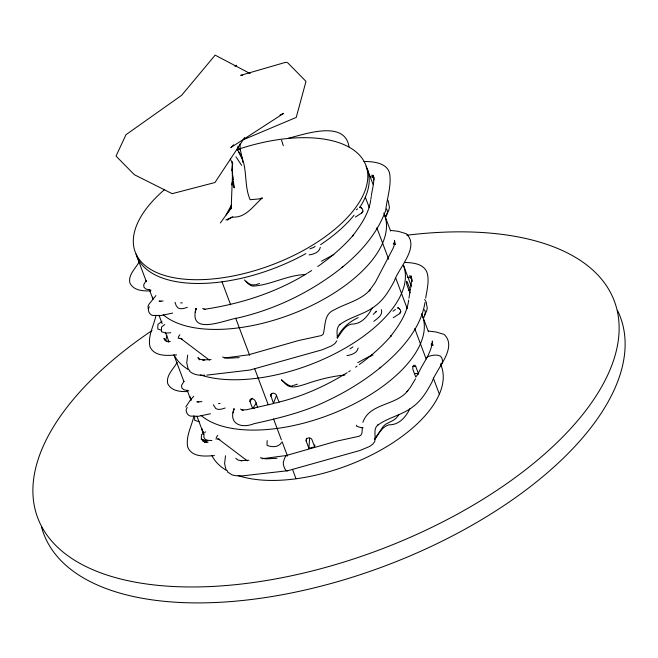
<?xml version="1.0" encoding="UTF-8"?>
<svg xmlns="http://www.w3.org/2000/svg" width="658" height="658" viewBox="0 0 658 658"><rect width="100%" height="100%" fill="white"/><g stroke="black" fill="none" stroke-linecap="round" stroke-linejoin="round"><path stroke-width="0.99" d="M237.957 150.057L238.015 145.977M362.394 427.379L361.982 433.12L360.946 435.086L359.071 436.27L336.46 441.205L286.197 455.533L262.073 458.733M244.34 279.921C245.862 281.024 249.341 285.934 252.705 286.115C270.611 285.227 286.978 275.044 305.18 274.583M344.874 375.027C331.13 376.286 317.773 379.863 304.769 384.404C298.781 386.073 291.05 389.215 285.778 384.223C273.818 371.786 290.063 389.783 292.876 385.407M314.804 444.824L314.664 446.872L308.915 448.345L306.241 441.238L306.447 438.17M308.915 448.345L309.614 438.138M410.173 289.734L409.95 292.892L407.277 285.786A3.027 0.576 75.6 0 1 406.463 281.731A3.027 0.576 75.6 0 1 407.499 282.627L410.173 289.734L408.24 290.236M194.694 416.506L194.636 420.314L199.144 421.704M267.148 440.58L267.016 445.277C271.803 447.44 278.334 447.481 281.55 442.653M178.228 338.557L178.598 336.542L179.873 334.757M216.063 439.231L216.433 437.216L217.716 435.431M411.735 279.732L411.982 281.591L411.234 275.957L411.735 279.732L410.633 288.146M270.652 394.923L273.415 403.329L278.161 402.499M231.846 170.677C233.927 160.198 229.938 165.322 234.116 187.875L233.475 181.748M187.678 355.09L186.74 362.928L188.163 368.974M225.521 455.764L224.584 463.602L226.007 469.647M370.676 200.386C368.76 213.702 360.592 225.497 352.548 236.016L353.478 234.939C343.089 247.038 330.826 257.418 317.756 266.506M408.667 300.106C406.998 313.825 398.608 325.907 390.391 336.69L391.313 335.613C381.92 346.569 370.964 356.126 359.276 364.565M370.824 199.423L371.268 196.52M408.963 298.164L409.909 292.259M371.425 195.549C372.165 188.821 374.764 182.102 373.399 175.299L374.024 179.988M424.969 302.507C421.498 324.657 406.652 343.599 390.671 358.626C371.967 375.973 350.295 389.914 327.265 400.796C304.144 412.13 278.959 418.159 253.963 423.719C241.478 428.753 228.334 423.999 233.952 409.062L233.047 412.879M425.677 298.197C426.927 289.898 429.378 281.459 427.215 273.086C424.081 263.578 413.068 262.764 404.588 262.419M204.005 434.543L203.865 437.29L205.206 439.371L207.912 440.325L211.892 440.556M232.685 181.139L231.978 185.079L232.636 180.111M165.693 340.638L166.893 335.613M363.964 161.531C374.312 161.391 389.758 163.2 389.988 176.591C390.885 187.949 386.846 199.119 385.728 210.379C375.784 237.686 354.621 258.874 331.41 275.513C303.289 295.656 271.252 310.346 237.497 318.028C224.839 319.887 188.435 336.37 195.969 308.668M203.528 441.312L203.865 439.651M233.409 411.324L234.018 408.355M195.204 312.205L196.109 308.388L195.566 310.65M156.061 315.19C153.947 325.529 147.672 335.638 149.884 346.445C154.219 356.899 167.338 355.624 176.583 354.901M193.904 415.864C191.782 426.203 185.515 436.312 187.727 447.111C192.054 457.573 205.173 456.298 214.426 455.575M362.887 422.304C369.467 402.984 396.289 405.83 407.886 390.605L406.981 391.642L410.329 387.439L415.535 378.769M320.339 247.301C319.278 252.483 313.743 254.202 309.145 254.917M358.182 347.975C357.121 353.157 351.586 354.876 346.988 355.591M270.742 396.215L271.795 393.533M273.415 403.329L276.582 395.285M386.04 216.819L387.546 212.773L387.208 210.099L386.394 209.047M423.875 317.493L425.389 313.447L425.052 310.773L424.237 309.721M172.618 313.085L160.7 315.593L152.598 315.429A8.299 6.819 -57 0 1 148.346 308.915L149.358 306.809M187.201 407.483L186.181 409.589A8.299 6.819 -57 0 0 190.442 416.103L198.543 416.267L210.453 413.759M417.83 374.525C422.494 363.413 431.714 353.239 432.331 341.017L432.586 342.851M185.803 406.94L190.154 400.335L193.74 396.272M385.744 215.964L388.714 210.601L389.413 207.558L388.968 204.671M424.575 314.853L426.557 311.275L427.256 308.232L426.812 305.345M204.745 432.931L205.395 431.788M220.348 222.947L231.221 207.994L226.13 214.903L231.427 204.983L231.164 208.792L232.537 173.309L232.332 162.608M372.132 307.977C368.052 316.169 361.357 324.336 351.388 324.123C344.414 325.652 341.305 332.882 337.365 338.072M409.975 408.651C405.887 416.843 399.2 425.01 389.232 424.797C381.92 426.45 378.827 434.173 374.649 439.56M375.989 311.95L376.466 311.185L373.316 314.368M337.143 337.834C341.469 328.375 349.077 321.959 358.182 317.617M374.986 438.508L383.252 426.417L385.604 424.229L393.303 420.339L396.026 418.291L398.781 414.968M361.094 207.722L362.616 209.31L362.903 211.202L361.727 212.986L355.361 217.082M398.929 308.396L400.459 309.984L400.738 311.876L399.562 313.66L393.204 317.756M361.727 212.986L362.903 211.202M399.562 313.66L400.738 311.876M244.751 137.432L214.96 182.521L172.174 193.674L134.355 174.707L116.03 156.078L125.982 134.701L181.674 95.287L215.158 55.132L250.155 73.573M139.257 261.719C135.688 268.497 127.899 274.682 129.914 283.072C133.722 290.721 143.164 291.149 150.649 290.877M177.101 362.394C173.531 369.171 165.734 375.356 167.757 383.746C171.393 391.058 180.325 391.831 187.563 391.543M254.506 408.454L252.623 408.569L249.95 401.454L252.187 398.205M252.623 408.569L256.538 402.885M336.88 340.836L334.996 343.46L331.788 345.771L322.247 349.776L249.95 370.043L206.818 375.126M146.183 280.547L143.699 284.75L143.979 287.275L146.01 289.109L150.986 290.12M184.026 381.221L181.542 385.424L181.822 387.949L183.853 389.783L188.821 390.794M418.414 373.571L415.757 377.059L413.084 369.952A3.027 1.62 -89.8 0 1 413.487 365.733A3.027 1.62 -89.8 0 1 415.741 366.465L418.414 373.571L414.326 373.563M426.425 358.1L427.618 356.644C431.697 355.46 436.591 354.004 440.539 356.2A8.299 6.555 23.4 0 1 440.482 365.108M155.905 295.598L149.021 304.185L147.96 306.266L148.346 308.915M260.255 198.593L262.205 198.058C253.618 205.543 245.368 218.456 232.34 217.008L225.817 219.994M233.689 144.785L230.818 147.573L283.664 113.382L279.93 115.068M315.1 246.24L313.94 247.318L309.893 248.839M352.935 346.914L350.007 348.847M341.897 267.403L342.966 266.556M379.74 368.077L380.809 367.23M161.95 321.31L157.994 324.378L157.723 327.931L157.862 329.066L161.473 330.184M164.73 324.559L161.564 327.01L161.432 331.706L165.948 333.096L170.751 332.759M203.824 432.939L201.447 434.774L201.315 439.47L205.831 440.86L207.64 440.737M373.793 321.351C377.281 318.546 383.211 315.05 381.36 309.696M356.389 209.762L357.615 208.857M395.458 309.531L392.958 311.209M355.6 367.18L357.072 366.128M307.738 272.996L311.653 270.545M347.144 372.691C326.154 385.744 303.346 396.042 279.321 402.013M348.707 371.704L350.278 370.725M227.314 220.126L232.34 217.008M306.957 273.489C275.792 292.752 240.104 304.054 204.054 309.342L205.288 309.54L202.664 308.438M234.947 66.277L236.699 65.249M333.886 254.49L321.54 261.193M371.729 355.164L357.845 362.566M260.346 198.938L262.205 198.058M243.542 139.619L296.24 117.412L305.995 81.386L287.678 62.757L285.745 62.288L240.672 75.333L242.703 75.275M219.13 438.878L217.379 438.96L219.879 439.643L218.884 439.363L247.244 460.814M255.888 284.667L259.499 283.508M293.731 385.341L297.342 384.182M187.341 307.335C184.339 308.306 180.786 309.704 177.857 307.796L176.163 305.592L175.036 302.31M225.176 408.009C222.182 408.98 218.629 410.378 215.692 408.47L213.365 404.703M288.443 138.221C305.049 134.191 344.998 119.723 349.003 146.866M227.405 471.893L232.258 475.002L236.822 475.833L242.605 475.866L287.793 470.717L360.091 450.45L369.623 446.445L372.831 444.134L374.723 441.51C376.121 435.843 372.864 429.098 377.873 424.961L377.585 425.282C388.664 417.082 403.148 414.984 413.824 406.06C422.025 399.825 427.264 390.762 432.084 381.854C436.55 368.307 457.927 347.671 444.15 334.412L436.114 332.002L428.391 331.064M273.3 403.601L246.824 409.704L241.889 410.016L243.123 410.214L240.499 409.111M224.23 358.059L248.354 354.859L298.617 340.531L321.236 335.596L323.103 334.412C325.776 325.924 323.596 314.179 334.108 309.926C346.067 303.264 360.576 300.476 370.043 289.931L369.146 290.968L375.266 282.43L393.139 248.231L394.668 243.945L394.496 240.343L394.866 243.09M259.91 198.856L250.18 199.719C243.032 184.01 248.889 164.377 237.554 150.049M211.07 359.605L202.738 359.901L204.276 360.115L200.229 359.383L197.902 357.607L199.3 359.852M239.167 357.615L227.989 358.215L222.552 357.072M248.913 460.279L240.581 460.575L242.119 460.789L238.064 460.057L235.737 458.281M277.01 458.289L265.824 458.889L260.387 457.746M255.033 284.733C251.619 285.556 248.337 283.771 246.133 281.262M363.035 427.568L361.217 427.684L356.71 426.294L356.57 425.15M180.629 302.91L182.299 302.844M218.464 403.584L220.134 403.519M163.094 300.994L159.014 301.101L160.955 301.463M201.948 401.643L196.857 401.775L198.798 402.137M412.673 366.457L415.741 366.465M204.761 375.192C199.374 375.545 193.715 375.019 189.57 371.219M170.29 341.486L166.68 341.362L168.793 341.897L165.454 340.63L163.924 338.385L165.495 340.762M208.134 442.16L204.523 442.036L206.637 442.571L203.289 441.304L201.767 439.059L203.338 441.436M390.548 230.39L398.271 231.328L406.307 233.738C420.084 246.997 398.715 267.633 394.241 281.18C389.421 290.088 384.19 299.151 375.981 305.386C365.313 314.31 350.821 316.408 339.75 324.608L340.038 324.287C336.106 327.709 337.019 332.956 337.398 337.85M407.294 276.944L411.628 278.318M369.451 176.262L373.793 177.644M393.278 244.052L395.228 244.496M431.122 344.726L433.071 345.17M287.094 455.755L286.197 455.533L284.56 458.281L283.343 462.138L283.368 464.384A8.299 3.084 82.3 0 0 287.793 470.717M180.391 338.516L179.535 338.286L182.036 338.969L181.04 338.697L209.4 360.14M359.745 207.064L361.793 208.167L360.461 207.443M395.359 244.143L393.665 242.999L395.055 244.266M431.508 343.673L432.898 344.94M235.942 156.801L241.626 165.372M373.505 177.397L371.943 175.036L373.777 178.112M411.34 278.063L409.778 275.702L411.612 278.77M201.661 428.44L203.092 432.586M238.443 151.751L242.448 159.409L242.703 162.279M230.259 158.965L232.718 163.719L232.389 162.041L232.439 165.923M201.784 428.728L203.519 433.326M367.263 168.991L373.02 184.306M383.811 213.019L390.605 231.081M411.308 286.172L403.453 265.273A123.211 60.108 -20.6 0 1 339.512 351.29A123.211 60.108 -20.6 0 1 200.271 374.896M422.37 315.61L428.44 331.755M440.58 364.047L441.296 365.947M365.33 197.178L369.286 207.706M376.845 227.816L388.672 259.277M395.812 278.268L407.236 308.66M414.729 328.605L426.154 358.997M433.293 377.996L439.363 394.142M314.664 446.872L311.991 439.758A3.027 2.574 3.9 0 0 308.183 438.022A3.027 2.574 3.9 0 0 306.241 441.238M279.074 402.334L276.401 395.228A3.027 2.468 17.6 0 0 273.407 393.204A3.027 2.468 17.6 0 0 270.652 394.923M222.001 281.813L230.637 304.786M235.679 318.192L249.629 355.312M254.63 368.603L268.193 404.695M273.547 418.94L281.402 439.832M282.118 441.732L287.472 455.986M292.465 469.277L296.034 478.777M257.632 407.351L255.296 401.133A3.027 2.237 31.7 0 0 252.417 398.871A3.027 2.237 31.7 0 0 249.843 400.204L249.95 401.454M136.683 255.904L146.405 281.756M149.284 289.413L152.878 298.987M158.956 315.157L162.172 323.703M165.38 332.249L168.95 341.749M173.951 355.04L183.944 381.64M187.16 390.186L191.083 400.632M197.096 416.621L203.766 434.362M206.119 440.638L206.826 442.521M283.285 145.698L281.558 140.228M242.448 159.409L240.17 148.963L240.285 150.147L239.956 144.02M232.842 175.612L233.269 179.7M232.389 162.041L232.545 169.632M424.607 299.555A8.299 6.819 -57 0 1 426.557 304.744M387.365 199.547A8.299 6.819 -57 0 1 388.714 204.07M370.98 356.323A4.771 2.385 64 0 1 373.053 355.139M440.531 364.137A123.211 60.108 -20.6 0 1 379.074 451.026A123.211 60.108 -20.6 0 1 238.114 475.57M227.676 471.062A123.211 60.108 -20.6 0 1 211.909 455.575M421.614 313.8A123.211 60.108 -20.6 0 1 344.915 408.371A123.211 60.108 -20.6 0 1 201.052 415.412M190.886 399.727A123.211 60.108 -20.6 0 1 190.261 396.815M189.833 370.388A123.211 60.108 -20.6 0 1 174.066 354.901M384.535 214.936A123.211 60.108 -20.6 0 1 305.254 308.528A123.211 60.108 -20.6 0 1 163.209 314.738M153.051 299.053A123.211 60.108 -20.6 0 1 152.598 297.12M366.07 166.285A123.211 60.108 -20.6 0 1 359.704 207.525M354.094 215.191A123.211 60.108 -20.6 0 1 320.586 244.653M305.896 253.593A123.211 60.108 -20.6 0 1 136.05 254.046M236.773 149.794A123.211 60.108 -20.6 0 1 366.103 187.44A123.211 60.108 -20.6 0 1 198.477 279.708A123.211 60.108 -20.6 0 1 164.714 189.455M406.874 235.227A308.018 150.271 -20.6 0 1 583.523 413.487A308.018 150.271 -20.6 0 1 133.467 581.82A308.018 150.271 -20.6 0 1 151.982 330.571M617.656 310.757A308.018 150.271 -20.6 0 1 384.543 566.119A308.018 150.271 -20.6 0 1 41.495 526.959M398.296 308.117L397.58 307.738L399.636 308.841L398.296 308.117"/></g></svg>
